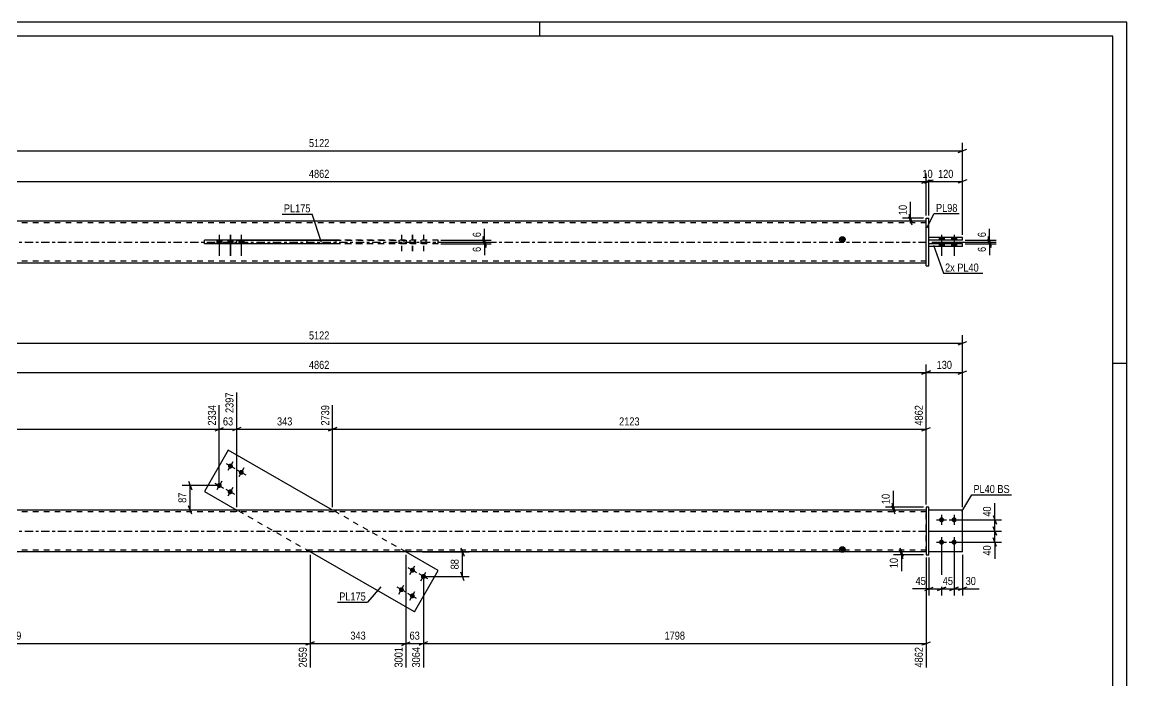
# Model space of a CAD drawing. Header units: millimetres. Extents: x 0 to 594, y 0 to 420.
# Drawn here: x 198.9 to 594, y 184.5 to 420 of the extents above; entities that cross this region are included whole.
import ezdxf

# ---------------------------------------------------------------- set-up
doc = ezdxf.new("R2010")
doc.units = ezdxf.units.MM
doc.linetypes.add('DXK_LINE_DOT2', pattern=[3.9198, 1.9599, -1.9599])
doc.linetypes.add('DXK_LINE_DOT3', pattern=[5.9187, 2.979, -0.9799, 0.9799, -0.9799])
doc.styles.add('Arial Narrow', font='ARIALN.TTF', dxfattribs={"height": 0.2})

# ---------------------------------------------------------------- blocks, each defined once
blk = doc.blocks.new('Unknown-580874212-1129')
at = {"color": 5, "linetype": 'Continuous'}
for p, q in [((594, 420), (0, 420)), ((384, 415), (384, 420)), ((594, 0), (594, 420)), ((589, 415), (5, 415)), ((589, 5), (589, 415)), ((594, 298), (589, 298))]:
    blk.add_line(p, q, dxfattribs=at)
blk = doc.blocks.new('Part-580874212-1922 - 1901')
at = {"color": 7, "linetype": 'DXK_LINE_DOT2'}
for p, q in [((535.2, 245.56), (523.2, 245.56)), ((523.2, 230.56), (523.2, 245.56)), ((535.2, 230.56), (535.2, 245.56)), ((535.2, 230.56), (523.2, 230.56))]:
    blk.add_line(p, q, dxfattribs=at)
blk = doc.blocks.new('Part-580874212-1923 - 1901')
at = {"color": 2, "linetype": 'Continuous'}
for p, q in [((523.2, 246.56), (522.2, 246.56)), ((522.2, 246.56), (522.2, 229.56)), ((523.2, 229.56), (523.2, 246.56)), ((522.2, 229.56), (523.2, 229.56))]:
    blk.add_line(p, q, dxfattribs=at)
blk = doc.blocks.new('Part-580874212-1912 - 1901')
at = {"linetype": 'Continuous'}
blk.add_hatch(color=2, dxfattribs=at).paths.add_polyline_path([(492.2, 230.56), (491.4, 231.96), (493, 231.96)])
at = {"color": 2, "linetype": 'Continuous'}
for p, q in [((522.2, 245.56), (176.12, 245.56)), ((522.2, 230.56), (176.12, 230.56)), ((492.2, 230.56), (491.4, 231.96)), ((491.4, 231.96), (493, 231.96)), ((493, 231.96), (492.2, 230.56))]:
    blk.add_line(p, q, dxfattribs=at)
at = {"color": 7, "linetype": 'DXK_LINE_DOT2'}
for p, q in [((275.55, 245.56), (275.55, 244.96)), ((311.05, 245.56), (311.05, 244.96)), ((522.2, 230.56), (522.2, 245.56)), ((522.2, 244.96), (176.12, 244.96)), ((522.2, 231.16), (176.12, 231.16)), ((300.73, 230.56), (300.73, 231.16)), ((336.23, 230.56), (336.23, 231.16))]:
    blk.add_line(p, q, dxfattribs=at)
at = {"color": 7, "linetype": 'DXK_LINE_DOT3'}
blk.add_line((176.12, 238.06), (522.2, 238.06), dxfattribs=at)
at = {"color": 2, "linetype": 'Continuous'}
blk.add_circle((492.2, 231.46), 1, dxfattribs=at)
blk = doc.blocks.new('Part-580874212-1917 - 1901')
at = {"color": 2, "linetype": 'Continuous'}
for p, q in [((535.2, 245.56), (523.2, 245.56)), ((535.2, 230.56), (535.2, 245.56)), ((535.2, 230.56), (523.2, 230.56))]:
    blk.add_line(p, q, dxfattribs=at)
at = {"color": 7, "linetype": 'DXK_LINE_DOT2'}
blk.add_line((523.2, 230.56), (523.2, 245.56), dxfattribs=at)
blk = doc.blocks.new('Part-580874212-1943 - 1901')
at = {"color": 2, "linetype": 'Continuous'}
for p, q in [((272.56, 266.91), (264.12, 252.15)), ((309.9, 245.56), (272.56, 266.91)), ((264.12, 252.15), (275.65, 245.56)), ((339.23, 209.21), (301.88, 230.56)), ((347.66, 223.97), (336.13, 230.56)), ((339.23, 209.21), (347.66, 223.97))]:
    blk.add_line(p, q, dxfattribs=at)
at = {"color": 7, "linetype": 'DXK_LINE_DOT2'}
for p, q in [((301.88, 230.56), (275.65, 245.56)), ((336.13, 230.56), (309.9, 245.56))]:
    blk.add_line(p, q, dxfattribs=at)
blk = doc.blocks.new('Bolt-580874212-1944 - 1901')
at = {"linetype": 'Continuous'}
for points in [[(527.7, 242.96, -1), (527.7, 241.16, -1)], [(532.2, 242.96, -1), (532.2, 241.16, -1)], [(527.7, 234.96, -1), (527.7, 233.16, -1)], [(532.2, 234.96, -1), (532.2, 233.16, -1)]]:
    blk.add_hatch(color=1, dxfattribs=at).paths.add_polyline_path(points)
at = {"color": 1, "linetype": 'Continuous'}
for p, q in [((525.9, 242.06), (529.5, 242.06)), ((527.7, 243.86), (527.7, 240.26)), ((530.4, 242.06), (534, 242.06)), ((532.2, 243.86), (532.2, 240.26)), ((525.9, 234.06), (529.5, 234.06)), ((527.7, 235.86), (527.7, 232.26)), ((530.4, 234.06), (534, 234.06)), ((532.2, 235.86), (532.2, 232.26))]:
    blk.add_line(p, q, dxfattribs=at)
blk = doc.blocks.new('Bolt-580874212-1946 - 1901')
at = {"linetype": 'Continuous'}
for points in [[(273.81, 262.05, -1), (272.91, 260.49, -1)], [(277.71, 259.82, -1), (276.82, 258.25, -1)], [(269.84, 255.11, -1), (268.94, 253.54, -1)], [(273.74, 252.87, -1), (272.85, 251.31, -1)]]:
    blk.add_hatch(color=1, dxfattribs=at).paths.add_polyline_path(points)
at = {"color": 1, "linetype": 'Continuous'}
for p, q in [((271.8, 262.16), (274.92, 260.38)), ((274.25, 262.83), (272.47, 259.71)), ((275.7, 259.93), (278.83, 258.14)), ((278.16, 260.6), (276.37, 257.47)), ((267.83, 255.22), (270.95, 253.43)), ((270.28, 255.89), (268.5, 252.76)), ((271.73, 252.98), (274.86, 251.2)), ((274.19, 253.65), (272.4, 250.53))]:
    blk.add_line(p, q, dxfattribs=at)
blk = doc.blocks.new('Bolt-580874212-1947 - 1901')
at = {"linetype": 'Continuous'}
for points in [[(338.04, 223.25, -1), (338.93, 224.82, -1)], [(341.95, 221.02, -1), (342.84, 222.58, -1)], [(334.07, 216.31, -1), (334.96, 217.87, -1)], [(337.97, 214.08, -1), (338.87, 215.64, -1)]]:
    blk.add_hatch(color=1, dxfattribs=at).paths.add_polyline_path(points)
at = {"color": 1, "linetype": 'Continuous'}
for p, q in [((337.59, 222.47), (339.38, 225.6)), ((340.05, 223.14), (336.92, 224.93)), ((343.95, 220.91), (340.83, 222.7)), ((341.5, 220.24), (343.29, 223.36)), ((336.08, 216.2), (332.95, 217.98)), ((333.62, 215.53), (335.41, 218.65)), ((339.98, 213.96), (336.86, 215.75)), ((337.53, 213.29), (339.31, 216.42))]:
    blk.add_line(p, q, dxfattribs=at)
blk = doc.blocks.new('Bolt-580874212-2330 - 2328')
at = {"linetype": 'Continuous'}
for points in [[(528.6, 342.98), (526.8, 342.98), (526.8, 341.98), (528.6, 341.98)], [(528.6, 342.98), (526.8, 342.98), (526.8, 341.98), (528.6, 341.98)], [(528.6, 340.78), (526.8, 340.78), (526.8, 339.78), (528.6, 339.78)], [(528.6, 340.78), (526.8, 340.78), (526.8, 339.78), (528.6, 339.78)], [(533.1, 342.98), (531.3, 342.98), (531.3, 341.98), (533.1, 341.98)], [(533.1, 342.98), (531.3, 342.98), (531.3, 341.98), (533.1, 341.98)], [(533.1, 340.78), (531.3, 340.78), (531.3, 339.78), (533.1, 339.78)], [(533.1, 340.78), (531.3, 340.78), (531.3, 339.78), (533.1, 339.78)]]:
    blk.add_hatch(color=1, dxfattribs=at).paths.add_polyline_path(points)
at = {"color": 1, "linetype": 'Continuous'}
for p, q in [((527.7, 343.98), (527.7, 336.48)), ((527.7, 343.98), (527.7, 336.48)), ((532.2, 343.98), (532.2, 336.48)), ((532.2, 343.98), (532.2, 336.48)), ((526.8, 342.98), (526.8, 341.98)), ((526.8, 342.98), (526.8, 341.98)), ((526.8, 340.78), (526.8, 339.78)), ((526.8, 340.78), (526.8, 339.78)), ((528.6, 342.98), (528.6, 341.98)), ((528.6, 342.98), (528.6, 341.98)), ((528.6, 340.78), (528.6, 339.78)), ((528.6, 340.78), (528.6, 339.78)), ((531.3, 342.98), (531.3, 341.98)), ((531.3, 342.98), (531.3, 341.98)), ((531.3, 340.78), (531.3, 339.78)), ((531.3, 340.78), (531.3, 339.78)), ((533.1, 342.98), (533.1, 341.98)), ((533.1, 342.98), (533.1, 341.98)), ((533.1, 340.78), (533.1, 339.78)), ((533.1, 340.78), (533.1, 339.78))]:
    blk.add_line(p, q, dxfattribs=at)
blk = doc.blocks.new('Part-580874212-2336 - 2328')
at = {"color": 2, "linetype": 'Continuous'}
for p, q in [((264.12, 340.78), (264.12, 341.98)), ((311.05, 341.98), (264.12, 341.98)), ((311.05, 340.78), (264.12, 340.78)), ((272.56, 340.78), (272.56, 341.98))]:
    blk.add_line(p, q, dxfattribs=at)
at = {"color": 7, "linetype": 'DXK_LINE_DOT2'}
for p, q in [((347.66, 341.98), (311.05, 341.98)), ((347.66, 340.78), (311.05, 340.78)), ((339.23, 340.78), (339.23, 341.98)), ((347.66, 340.78), (347.66, 341.98))]:
    blk.add_line(p, q, dxfattribs=at)
blk = doc.blocks.new('Part-580874212-2352 - 2328')
at = {"color": 2, "linetype": 'Continuous'}
for p, q in [((522.2, 332.88), (522.2, 349.88)), ((522.2, 349.88), (523.2, 349.88)), ((523.2, 332.88), (523.2, 349.88)), ((522.2, 332.88), (523.2, 332.88))]:
    blk.add_line(p, q, dxfattribs=at)
blk = doc.blocks.new('Part-580874212-2357 - 2328')
at = {"color": 2, "linetype": 'Continuous'}
for p, q in [((535.2, 342.98), (523.2, 342.98)), ((535.2, 341.98), (523.2, 341.98)), ((535.2, 341.98), (535.2, 342.98))]:
    blk.add_line(p, q, dxfattribs=at)
at = {"color": 7, "linetype": 'DXK_LINE_DOT2'}
blk.add_line((523.2, 341.98), (523.2, 342.98), dxfattribs=at)
blk = doc.blocks.new('Part-580874212-2362 - 2328')
at = {"color": 2, "linetype": 'Continuous'}
for p, q in [((535.2, 340.78), (523.2, 340.78)), ((535.2, 339.78), (535.2, 340.78)), ((535.2, 339.78), (523.2, 339.78))]:
    blk.add_line(p, q, dxfattribs=at)
at = {"color": 7, "linetype": 'DXK_LINE_DOT2'}
blk.add_line((523.2, 339.78), (523.2, 340.78), dxfattribs=at)
blk = doc.blocks.new('Part-580874212-2367 - 2328')
at = {"linetype": 'Continuous'}
blk.add_hatch(color=2, dxfattribs=at).paths.add_polyline_path([(492.2, 341.38), (491.4, 342.78), (493, 342.78)])
at = {"color": 2, "linetype": 'Continuous'}
for p, q in [((522.2, 348.88), (176.12, 348.88)), ((275.55, 342.08), (275.55, 341.98)), ((275.55, 342.08), (311.05, 342.08)), ((275.55, 340.68), (275.55, 340.78)), ((311.05, 340.68), (275.55, 340.68)), ((300.73, 342.08), (300.73, 341.98)), ((300.73, 340.68), (300.73, 340.78)), ((311.05, 342.08), (311.05, 340.68)), ((492.2, 341.38), (491.4, 342.78)), ((491.4, 342.78), (493, 342.78)), ((493, 342.78), (492.2, 341.38)), ((176.12, 333.88), (522.2, 333.88))]:
    blk.add_line(p, q, dxfattribs=at)
at = {"color": 7, "linetype": 'DXK_LINE_DOT2'}
for p, q in [((522.2, 348.28), (176.12, 348.28)), ((522.2, 333.88), (522.2, 348.88)), ((275.55, 341.98), (275.55, 340.68)), ((300.73, 341.98), (300.73, 340.68)), ((311.05, 342.08), (336.23, 342.08)), ((336.23, 340.68), (311.05, 340.68)), ((336.23, 342.08), (336.23, 340.68)), ((522.2, 334.48), (176.12, 334.48))]:
    blk.add_line(p, q, dxfattribs=at)
at = {"color": 7, "linetype": 'DXK_LINE_DOT3'}
blk.add_line((176.12, 341.38), (522.2, 341.38), dxfattribs=at)
at = {"color": 2, "linetype": 'Continuous'}
blk.add_circle((492.2, 342.28), 1, dxfattribs=at)
blk = doc.blocks.new('Bolt-580874212-2373 - 2328')
at = {"linetype": 'Continuous'}
for points in [[(270.29, 341.98), (268.49, 341.98), (268.49, 340.78), (270.29, 340.78)], [(274.2, 341.98), (272.4, 341.98), (272.4, 340.78), (274.2, 340.78)], [(274.26, 341.98), (272.46, 341.98), (272.46, 340.78), (274.26, 340.78)], [(278.17, 341.98), (276.37, 341.98), (276.37, 340.78), (278.17, 340.78)]]:
    blk.add_hatch(color=1, dxfattribs=at).paths.add_polyline_path(points)
at = {"color": 1, "linetype": 'Continuous'}
for p, q in [((269.39, 343.98), (269.39, 336.48)), ((273.3, 343.98), (273.3, 336.48)), ((273.36, 343.98), (273.36, 336.48)), ((277.27, 343.98), (277.27, 336.48)), ((268.49, 341.98), (268.49, 340.78)), ((270.29, 341.98), (270.29, 340.78)), ((272.4, 341.98), (272.4, 340.78)), ((272.46, 341.98), (272.46, 340.78)), ((274.2, 341.98), (274.2, 340.78)), ((274.26, 341.98), (274.26, 340.78)), ((276.37, 341.98), (276.37, 340.78)), ((278.17, 341.98), (278.17, 340.78))]:
    blk.add_line(p, q, dxfattribs=at)
blk = doc.blocks.new('Bolt-580874212-2374 - 2328')
at = {"color": 1, "linetype": 'DXK_LINE_DOT2'}
for p, q in [((334.51, 343.98), (334.51, 336.48)), ((338.42, 343.98), (338.42, 336.48)), ((338.49, 343.98), (338.49, 336.48)), ((342.39, 343.98), (342.39, 336.48)), ((333.61, 341.98), (333.61, 340.78)), ((335.41, 341.98), (335.41, 340.78)), ((337.52, 341.98), (337.52, 340.78)), ((337.59, 341.98), (337.59, 340.78)), ((339.32, 341.98), (339.32, 340.78)), ((339.39, 341.98), (339.39, 340.78)), ((341.49, 341.98), (341.49, 340.78)), ((343.29, 341.98), (343.29, 340.78))]:
    blk.add_line(p, q, dxfattribs=at)
blk = doc.blocks.new('StraightDimension-580874212-2155 - 1901')
at = {"color": 7, "linetype": 'Continuous'}
for p, q in [((301.88, 229.56), (301.88, 189.27)), ((336.13, 229.56), (336.13, 189.27)), ((303.38, 198.48), (300.38, 197.28)), ((301.88, 197.88), (336.13, 197.88)), ((334.63, 197.28), (337.63, 198.48))]:
    blk.add_line(p, q, dxfattribs=at)
at = {"color": 0}
blk.add_wipeout([(322.35, 198.63), (322.35, 202.83), (315.67, 202.83), (315.67, 198.63)], dxfattribs=at)
at = {"color": 0, "linetype": 'Continuous'}
blk.add_wipeout([(335.53, 197.18), (331.33, 197.18), (331.33, 188.67), (335.53, 188.67)], dxfattribs=at)
at = {"color": 3, "style": 'Arial Narrow'}
blk.add_text('343', height=2.863, dxfattribs=at).set_placement((316.27, 199.23))
at = {"color": 3, "linetype": 'Continuous', "style": 'Arial Narrow'}
blk.add_text('3001', height=2.863, rotation=90.0002, dxfattribs=at).set_placement((334.93, 189.27))
blk = doc.blocks.new('StraightDimension-580874212-4478 - 1901')
at = {"color": 7, "linetype": 'Continuous'}
for p, q in [((522.2, 247.56), (522.2, 297.53)), ((535.2, 246.56), (535.2, 297.53)), ((523.7, 295.28), (520.7, 294.08)), ((522.2, 294.68), (535.2, 294.68)), ((533.7, 294.08), (536.7, 295.28))]:
    blk.add_line(p, q, dxfattribs=at)
at = {"color": 0}
blk.add_wipeout([(532.05, 295.43), (532.05, 299.63), (525.36, 299.63), (525.36, 295.43)], dxfattribs=at)
at = {"color": 3, "style": 'Arial Narrow'}
blk.add_text('130', height=2.863, dxfattribs=at).set_placement((525.96, 296.03))
blk = doc.blocks.new('StraightDimension-580874212-4479 - 1901')
at = {"color": 7, "linetype": 'Continuous'}
for p, q in [((522.2, 247.56), (522.2, 297.53)), ((88.02, 294.68), (522.2, 294.68)), ((520.7, 294.08), (523.7, 295.28))]:
    blk.add_line(p, q, dxfattribs=at)
at = {"color": 0}
blk.add_wipeout([(309.37, 295.43), (309.37, 299.63), (300.85, 299.63), (300.85, 295.43)], dxfattribs=at)
at = {"color": 3, "style": 'Arial Narrow'}
blk.add_text('4862', height=2.863, dxfattribs=at).set_placement((301.45, 296.03))
blk = doc.blocks.new('StraightDimension-580874212-2235 - 1901')
at = {"color": 7, "linetype": 'Continuous'}
for p, q in [((275.65, 246.56), (275.65, 287.57)), ((309.9, 246.56), (309.9, 283.07)), ((277.15, 275.06), (274.15, 273.86)), ((275.65, 274.46), (309.9, 274.46)), ((308.4, 273.86), (311.4, 275.06))]:
    blk.add_line(p, q, dxfattribs=at)
at = {"color": 0, "linetype": 'Continuous'}
blk.add_wipeout([(309.3, 283.67), (305.1, 283.67), (305.1, 275.16), (309.3, 275.16)], dxfattribs=at)
at = {"color": 0}
blk.add_wipeout([(296.12, 275.21), (296.12, 279.41), (289.43, 279.41), (289.43, 275.21)], dxfattribs=at)
at = {"color": 3, "linetype": 'Continuous', "style": 'Arial Narrow'}
blk.add_text('2739', height=2.863, rotation=90.0002, dxfattribs=at).set_placement((308.7, 275.76))
at = {"color": 3, "style": 'Arial Narrow'}
blk.add_text('343', height=2.863, dxfattribs=at).set_placement((290.03, 275.81))
blk = doc.blocks.new('StraightDimension-580874212-2169 - 1901')
at = {"color": 7, "linetype": 'Continuous'}
for p, q in [((336.13, 229.56), (336.13, 189.27)), ((342.39, 220.8), (342.39, 189.27)), ((334.63, 197.28), (337.63, 198.48)), ((336.13, 197.88), (342.39, 197.88)), ((343.89, 198.48), (340.89, 197.28))]:
    blk.add_line(p, q, dxfattribs=at)
at = {"color": 0}
blk.add_wipeout([(341.69, 198.63), (341.69, 202.83), (336.84, 202.83), (336.84, 198.63)], dxfattribs=at)
at = {"color": 3, "style": 'Arial Narrow'}
blk.add_text('63', height=2.863, dxfattribs=at).set_placement((337.44, 199.23))
at = {"color": 0, "linetype": 'Continuous'}
blk.add_wipeout([(341.79, 197.18), (337.59, 197.18), (337.59, 188.67), (341.79, 188.67)], dxfattribs=at)
at = {"color": 3, "linetype": 'Continuous', "style": 'Arial Narrow'}
blk.add_text('3064', height=2.863, rotation=90.0002, dxfattribs=at).set_placement((341.19, 189.27))
blk = doc.blocks.new('StraightDimension-580874212-1989 - 1901')
at = {"color": 7, "linetype": 'Continuous'}
for p, q in [((521.2, 246.56), (507.67, 246.56)), ((521.2, 245.56), (507.67, 245.56)), ((509.92, 248.06), (511.12, 245.06)), ((511.12, 244.06), (509.92, 247.06)), ((510.52, 245.56), (510.52, 246.56))]:
    blk.add_line(p, q, dxfattribs=at)
at = {"color": 0}
blk.add_wipeout([(509.77, 251.94), (505.57, 251.94), (505.57, 247.09), (509.77, 247.09)], dxfattribs=at)
at = {"color": 7, "linetype": 'Continuous'}
blk.add_line((510.52, 246.56), (510.52, 252.47), dxfattribs=at)
blk.add_line((510.52, 246.56), (510.52, 252.47), dxfattribs=at)
at = {"color": 3, "style": 'Arial Narrow'}
blk.add_text('10', height=2.863, rotation=90.0002, dxfattribs=at).set_placement((509.17, 247.69))
blk = doc.blocks.new('StraightDimension-580874212-2089 - 1901')
at = {"color": 7, "linetype": 'Continuous'}
for p, q in [((521.2, 230.56), (510.55, 230.56)), ((521.2, 229.56), (510.55, 229.56)), ((512.8, 232.06), (514, 229.06)), ((514, 228.06), (512.8, 231.06)), ((513.4, 229.56), (513.4, 230.56))]:
    blk.add_line(p, q, dxfattribs=at)
at = {"color": 0}
blk.add_wipeout([(512.65, 229.04), (508.45, 229.04), (508.45, 224.18), (512.65, 224.18)], dxfattribs=at)
at = {"color": 7, "linetype": 'Continuous'}
blk.add_line((513.4, 229.56), (513.4, 223.66), dxfattribs=at)
blk.add_line((513.4, 229.56), (513.4, 223.66), dxfattribs=at)
at = {"color": 3, "style": 'Arial Narrow'}
blk.add_text('10', height=2.863, rotation=90.0002, dxfattribs=at).set_placement((512.05, 224.78))
blk = doc.blocks.new('StraightDimension-580874212-1996 - 1901')
at = {"color": 7, "linetype": 'Continuous'}
for p, q in [((268.39, 254.32), (256.1, 254.32)), ((258.35, 255.82), (259.55, 252.82)), ((258.95, 245.58), (258.95, 254.32)), ((209.66, 245.58), (261.35, 245.58)), ((259.55, 244.08), (258.35, 247.08))]:
    blk.add_line(p, q, dxfattribs=at)
at = {"color": 0}
blk.add_wipeout([(258.2, 252.38), (254, 252.38), (254, 247.52), (258.2, 247.52)], dxfattribs=at)
at = {"color": 3, "style": 'Arial Narrow'}
blk.add_text('87', height=2.863, rotation=90.0002, dxfattribs=at).set_placement((257.6, 248.12))
blk = doc.blocks.new('StraightDimension-580874212-2001 - 1901')
at = {"color": 7, "linetype": 'Continuous'}
for p, q in [((523.2, 238.06), (549.16, 238.06)), ((546.16, 239.56), (547.36, 236.56)), ((546.76, 234.06), (546.76, 238.06)), ((533.2, 234.06), (549.16, 234.06)), ((547.36, 232.56), (546.16, 235.56))]:
    blk.add_line(p, q, dxfattribs=at)
at = {"color": 0}
blk.add_wipeout([(546.01, 233.54), (541.81, 233.54), (541.81, 228.68), (546.01, 228.68)], dxfattribs=at)
at = {"color": 7, "linetype": 'Continuous'}
blk.add_line((546.76, 234.06), (546.76, 228.16), dxfattribs=at)
blk.add_line((546.76, 234.06), (546.76, 228.16), dxfattribs=at)
at = {"color": 3, "style": 'Arial Narrow'}
blk.add_text('40', height=2.863, rotation=90.0002, dxfattribs=at).set_placement((545.41, 229.28))
blk = doc.blocks.new('StraightDimension-580874212-2016 - 1901')
at = {"color": 7, "linetype": 'Continuous'}
for p, q in [((533.2, 242.06), (549.16, 242.06)), ((546.16, 243.56), (547.36, 240.56)), ((546.76, 238.06), (546.76, 242.06)), ((523.2, 238.06), (549.16, 238.06)), ((547.36, 236.56), (546.16, 239.56))]:
    blk.add_line(p, q, dxfattribs=at)
at = {"color": 0}
blk.add_wipeout([(546.01, 247.44), (541.81, 247.44), (541.81, 242.59), (546.01, 242.59)], dxfattribs=at)
at = {"color": 7, "linetype": 'Continuous'}
blk.add_line((546.76, 242.06), (546.76, 247.97), dxfattribs=at)
blk.add_line((546.76, 242.06), (546.76, 247.97), dxfattribs=at)
at = {"color": 3, "style": 'Arial Narrow'}
blk.add_text('40', height=2.863, rotation=90.0002, dxfattribs=at).set_placement((545.41, 243.19))
blk = doc.blocks.new('StraightDimension-580874212-2030 - 1901')
at = {"color": 7, "linetype": 'Continuous'}
for p, q in [((342.03, 230.56), (358.76, 230.56)), ((355.76, 232.06), (356.96, 229.06)), ((356.36, 221.8), (356.36, 230.56)), ((343.39, 221.8), (358.76, 221.8)), ((356.96, 220.3), (355.76, 223.3))]:
    blk.add_line(p, q, dxfattribs=at)
at = {"color": 0}
blk.add_wipeout([(355.61, 228.61), (351.41, 228.61), (351.41, 223.75), (355.61, 223.75)], dxfattribs=at)
at = {"color": 3, "style": 'Arial Narrow'}
blk.add_text('88', height=2.863, rotation=90.0002, dxfattribs=at).set_placement((355.01, 224.35))
blk = doc.blocks.new('StraightDimension-580874212-2055 - 1901')
at = {"color": 7, "linetype": 'Continuous'}
for p, q in [((527.7, 233.06), (527.7, 215.02)), ((523.2, 228.56), (523.2, 215.02)), ((521.7, 216.82), (524.7, 218.02)), ((523.2, 217.42), (527.7, 217.42)), ((529.2, 218.02), (526.2, 216.82))]:
    blk.add_line(p, q, dxfattribs=at)
at = {"color": 0}
blk.add_wipeout([(522.68, 218.17), (522.68, 222.37), (517.82, 222.37), (517.82, 218.17)], dxfattribs=at)
at = {"color": 7, "linetype": 'Continuous'}
blk.add_line((523.2, 217.42), (517.3, 217.42), dxfattribs=at)
blk.add_line((523.2, 217.42), (517.3, 217.42), dxfattribs=at)
at = {"color": 3, "style": 'Arial Narrow'}
blk.add_text('45', height=2.863, dxfattribs=at).set_placement((518.42, 218.77))
blk = doc.blocks.new('StraightDimension-580874212-2257 - 1901')
at = {"color": 7, "linetype": 'Continuous'}
for p, q in [((275.65, 246.56), (275.65, 287.57)), ((269.39, 255.32), (269.39, 283.07)), ((267.89, 273.86), (270.89, 275.06)), ((269.39, 274.46), (275.65, 274.46)), ((277.15, 275.06), (274.15, 273.86))]:
    blk.add_line(p, q, dxfattribs=at)
at = {"color": 0}
blk.add_wipeout([(274.95, 275.21), (274.95, 279.41), (270.09, 279.41), (270.09, 275.21)], dxfattribs=at)
at = {"color": 0, "linetype": 'Continuous'}
blk.add_wipeout([(275.05, 288.17), (270.85, 288.17), (270.85, 279.66), (275.05, 279.66)], dxfattribs=at)
at = {"color": 3, "linetype": 'Continuous', "style": 'Arial Narrow'}
blk.add_text('2397', height=2.863, rotation=90.0002, dxfattribs=at).set_placement((274.45, 280.26))
at = {"color": 3, "style": 'Arial Narrow'}
blk.add_text('63', height=2.863, dxfattribs=at).set_placement((270.69, 275.81))
blk = doc.blocks.new('StraightDimension-580874212-2065 - 1901')
at = {"color": 7, "linetype": 'Continuous'}
for p, q in [((527.7, 233.06), (527.7, 215.02)), ((532.2, 233.06), (532.2, 215.02)), ((526.2, 216.82), (529.2, 218.02)), ((527.7, 217.42), (532.2, 217.42)), ((533.7, 218.02), (530.7, 216.82))]:
    blk.add_line(p, q, dxfattribs=at)
at = {"color": 0}
blk.add_wipeout([(532.38, 218.17), (532.38, 222.37), (527.53, 222.37), (527.53, 218.17)], dxfattribs=at)
at = {"color": 3, "style": 'Arial Narrow'}
blk.add_text('45', height=2.863, dxfattribs=at).set_placement((528.13, 218.77))
blk = doc.blocks.new('StraightDimension-580874212-2075 - 1901')
at = {"color": 7, "linetype": 'Continuous'}
for p, q in [((532.2, 233.06), (532.2, 215.02)), ((535.2, 229.56), (535.2, 215.02)), ((530.7, 216.82), (533.7, 218.02)), ((532.2, 217.42), (535.2, 217.42)), ((536.7, 218.02), (533.7, 216.82))]:
    blk.add_line(p, q, dxfattribs=at)
at = {"color": 0}
blk.add_wipeout([(540.58, 218.17), (540.58, 222.37), (535.73, 222.37), (535.73, 218.17)], dxfattribs=at)
at = {"color": 7, "linetype": 'Continuous'}
blk.add_line((535.2, 217.42), (541.11, 217.42), dxfattribs=at)
blk.add_line((535.2, 217.42), (541.11, 217.42), dxfattribs=at)
at = {"color": 3, "style": 'Arial Narrow'}
blk.add_text('30', height=2.863, dxfattribs=at).set_placement((536.33, 218.77))
blk = doc.blocks.new('StraightDimension-580874212-2143 - 1901')
at = {"color": 7, "linetype": 'Continuous'}
for p, q in [((301.88, 229.56), (301.88, 189.27)), ((88.02, 228.56), (88.02, 194.76)), ((89.52, 198.48), (86.52, 197.28)), ((88.02, 197.88), (301.88, 197.88)), ((300.38, 197.28), (303.38, 198.48))]:
    blk.add_line(p, q, dxfattribs=at)
at = {"color": 0}
blk.add_wipeout([(199.21, 198.63), (199.21, 202.83), (190.69, 202.83), (190.69, 198.63)], dxfattribs=at)
at = {"color": 0, "linetype": 'Continuous'}
for points in [[(87.42, 197.18), (83.22, 197.18), (83.22, 194.16), (87.42, 194.16)], [(301.28, 197.18), (297.08, 197.18), (297.08, 188.67), (301.28, 188.67)]]:
    blk.add_wipeout(points, dxfattribs=at)
at = {"color": 3, "style": 'Arial Narrow'}
blk.add_text('2659', height=2.863, dxfattribs=at).set_placement((191.29, 199.23))
at = {"color": 3, "linetype": 'Continuous', "style": 'Arial Narrow'}
for s, height, p in [('0', 2.86, (86.82, 194.76)), ('2659', 2.863, (300.68, 189.27))]:
    blk.add_text(s, height=height, rotation=90.0002, dxfattribs=at).set_placement(p)
blk = doc.blocks.new('StraightDimension-580874212-4379 - 1901')
at = {"color": 7, "linetype": 'Continuous'}
for p, q in [((522.2, 228.56), (522.2, 189.27)), ((342.39, 220.8), (342.39, 189.27)), ((343.89, 198.48), (340.89, 197.28)), ((342.39, 197.88), (522.2, 197.88)), ((520.7, 197.28), (523.7, 198.48))]:
    blk.add_line(p, q, dxfattribs=at)
at = {"color": 0}
blk.add_wipeout([(436.55, 198.63), (436.55, 202.83), (428.04, 202.83), (428.04, 198.63)], dxfattribs=at)
at = {"color": 0, "linetype": 'Continuous'}
blk.add_wipeout([(521.6, 197.18), (517.4, 197.18), (517.4, 188.67), (521.6, 188.67)], dxfattribs=at)
at = {"color": 3, "style": 'Arial Narrow'}
blk.add_text('1798', height=2.863, dxfattribs=at).set_placement((428.64, 199.23))
at = {"color": 3, "linetype": 'Continuous', "style": 'Arial Narrow'}
blk.add_text('4862', height=2.863, rotation=90.0002, dxfattribs=at).set_placement((521, 189.27))
blk = doc.blocks.new('StraightDimension-580874212-2221 - 1901')
at = {"color": 7, "linetype": 'Continuous'}
for p, q in [((309.9, 246.56), (309.9, 283.07)), ((522.2, 247.56), (522.2, 283.07)), ((311.4, 275.06), (308.4, 273.86)), ((309.9, 274.46), (522.2, 274.46)), ((520.7, 273.86), (523.7, 275.06))]:
    blk.add_line(p, q, dxfattribs=at)
at = {"color": 0, "linetype": 'Continuous'}
blk.add_wipeout([(521.6, 283.67), (517.4, 283.67), (517.4, 275.16), (521.6, 275.16)], dxfattribs=at)
at = {"color": 0}
blk.add_wipeout([(420.31, 275.21), (420.31, 279.41), (411.79, 279.41), (411.79, 275.21)], dxfattribs=at)
at = {"color": 3, "linetype": 'Continuous', "style": 'Arial Narrow'}
blk.add_text('4862', height=2.863, rotation=90.0002, dxfattribs=at).set_placement((521, 275.76))
at = {"color": 3, "style": 'Arial Narrow'}
blk.add_text('2123', height=2.863, dxfattribs=at).set_placement((412.39, 275.81))
blk = doc.blocks.new('StraightDimension-580874212-2273 - 1901')
at = {"color": 7, "linetype": 'Continuous'}
for p, q in [((269.39, 255.32), (269.39, 283.07)), ((88.02, 246.56), (88.02, 277.58)), ((89.52, 275.06), (86.52, 273.86)), ((88.02, 274.46), (269.39, 274.46)), ((267.89, 273.86), (270.89, 275.06))]:
    blk.add_line(p, q, dxfattribs=at)
at = {"color": 0, "linetype": 'Continuous'}
for points in [[(268.79, 283.67), (264.59, 283.67), (264.59, 275.16), (268.79, 275.16)], [(87.42, 278.18), (83.22, 278.18), (83.22, 275.16), (87.42, 275.16)]]:
    blk.add_wipeout(points, dxfattribs=at)
at = {"color": 0}
blk.add_wipeout([(182.96, 275.21), (182.96, 279.41), (174.45, 279.41), (174.45, 275.21)], dxfattribs=at)
at = {"color": 3, "linetype": 'Continuous', "style": 'Arial Narrow'}
for s, height, p in [('2334', 2.863, (268.19, 275.76)), ('0', 2.86, (86.82, 275.76))]:
    blk.add_text(s, height=height, rotation=90.0002, dxfattribs=at).set_placement(p)
at = {"color": 3, "style": 'Arial Narrow'}
blk.add_text('2334', height=2.863, dxfattribs=at).set_placement((175.05, 275.81))
blk = doc.blocks.new('StraightDimension-580874212-2284 - 1901')
at = {"color": 7, "linetype": 'Continuous'}
for p, q in [((75.02, 305.2), (535.2, 305.2)), ((533.7, 304.6), (536.7, 305.8)), ((535.2, 246.56), (535.2, 308.05))]:
    blk.add_line(p, q, dxfattribs=at)
at = {"color": 0}
blk.add_wipeout([(309.37, 305.95), (309.37, 310.15), (300.85, 310.15), (300.85, 305.95)], dxfattribs=at)
at = {"color": 3, "style": 'Arial Narrow'}
blk.add_text('5122', height=2.863, dxfattribs=at).set_placement((301.45, 306.55))
blk = doc.blocks.new('StraightDimension-580874212-2423 - 2328')
at = {"color": 7, "linetype": 'Continuous'}
for p, q in [((524.2, 341.38), (547.3, 341.38)), ((536.2, 340.78), (547.3, 340.78)), ((544.3, 342.88), (545.5, 339.88)), ((545.5, 339.28), (544.3, 342.28)), ((544.9, 340.78), (544.9, 341.38))]:
    blk.add_line(p, q, dxfattribs=at)
at = {"color": 0}
blk.add_wipeout([(544.15, 340.25), (539.95, 340.25), (539.95, 337.22), (544.15, 337.22)], dxfattribs=at)
at = {"color": 7, "linetype": 'Continuous'}
blk.add_line((544.9, 340.78), (544.9, 336.7), dxfattribs=at)
blk.add_line((544.9, 340.78), (544.9, 336.7), dxfattribs=at)
at = {"color": 3, "style": 'Arial Narrow'}
blk.add_text('6', height=2.86, rotation=90.0002, dxfattribs=at).set_placement((543.55, 337.82))
blk = doc.blocks.new('StraightDimension-580874212-2432 - 2328')
at = {"color": 7, "linetype": 'Continuous'}
for p, q in [((524.2, 341.38), (547.3, 341.38)), ((536.2, 341.98), (547.3, 341.98)), ((544.3, 343.48), (545.5, 340.48)), ((545.5, 339.88), (544.3, 342.88)), ((544.9, 341.38), (544.9, 341.98))]:
    blk.add_line(p, q, dxfattribs=at)
at = {"color": 0}
blk.add_wipeout([(544.15, 345.53), (539.95, 345.53), (539.95, 342.5), (544.15, 342.5)], dxfattribs=at)
at = {"color": 7, "linetype": 'Continuous'}
blk.add_line((544.9, 341.98), (544.9, 346.05), dxfattribs=at)
blk.add_line((544.9, 341.98), (544.9, 346.05), dxfattribs=at)
at = {"color": 3, "style": 'Arial Narrow'}
blk.add_text('6', height=2.86, rotation=90.0002, dxfattribs=at).set_placement((543.55, 343.1))
blk = doc.blocks.new('StraightDimension-580874212-2442 - 2328')
at = {"color": 7, "linetype": 'Continuous'}
for p, q in [((521.2, 349.88), (513.77, 349.88)), ((521.2, 348.88), (513.77, 348.88)), ((516.02, 351.38), (517.22, 348.38)), ((517.22, 347.38), (516.02, 350.38)), ((516.62, 348.88), (516.62, 349.88))]:
    blk.add_line(p, q, dxfattribs=at)
at = {"color": 0}
blk.add_wipeout([(515.87, 355.26), (511.67, 355.26), (511.67, 350.4), (515.87, 350.4)], dxfattribs=at)
at = {"color": 7, "linetype": 'Continuous'}
blk.add_line((516.62, 349.88), (516.62, 355.78), dxfattribs=at)
blk.add_line((516.62, 349.88), (516.62, 355.78), dxfattribs=at)
at = {"color": 3, "style": 'Arial Narrow'}
blk.add_text('10', height=2.863, rotation=90.0002, dxfattribs=at).set_placement((515.27, 351))
blk = doc.blocks.new('StraightDimension-580874212-2453 - 2328')
at = {"color": 7, "linetype": 'Continuous'}
for p, q in [((521.7, 362.37), (524.7, 363.57)), ((523.2, 350.88), (523.2, 365.82)), ((536.7, 363.57), (533.7, 362.37)), ((535.2, 343.98), (535.2, 365.82)), ((523.2, 362.97), (535.2, 362.97))]:
    blk.add_line(p, q, dxfattribs=at)
at = {"color": 0}
blk.add_wipeout([(532.55, 363.72), (532.55, 367.92), (525.86, 367.92), (525.86, 363.72)], dxfattribs=at)
at = {"color": 3, "style": 'Arial Narrow'}
blk.add_text('120', height=2.863, dxfattribs=at).set_placement((526.46, 364.32))
blk = doc.blocks.new('StraightDimension-580874212-2463 - 2328')
at = {"color": 7, "linetype": 'Continuous'}
for p, q in [((520.7, 362.37), (523.7, 363.57)), ((524.7, 363.57), (521.7, 362.37)), ((522.2, 350.88), (522.2, 365.82)), ((523.2, 350.88), (523.2, 365.82)), ((522.2, 362.97), (523.2, 362.97))]:
    blk.add_line(p, q, dxfattribs=at)
at = {"color": 0}
blk.add_wipeout([(525.13, 363.72), (525.13, 367.92), (520.28, 367.92), (520.28, 363.72)], dxfattribs=at)
at = {"color": 3, "style": 'Arial Narrow'}
blk.add_text('10', height=2.863, dxfattribs=at).set_placement((520.88, 364.32))
blk = doc.blocks.new('StraightDimension-580874212-2473 - 2328')
at = {"color": 7, "linetype": 'Continuous'}
for p, q in [((520.7, 362.37), (523.7, 363.57)), ((522.2, 350.88), (522.2, 365.82)), ((88.02, 362.97), (522.2, 362.97))]:
    blk.add_line(p, q, dxfattribs=at)
at = {"color": 0}
blk.add_wipeout([(309.37, 363.72), (309.37, 367.92), (300.85, 367.92), (300.85, 363.72)], dxfattribs=at)
at = {"color": 3, "style": 'Arial Narrow'}
blk.add_text('4862', height=2.863, dxfattribs=at).set_placement((301.45, 364.32))
blk = doc.blocks.new('StraightDimension-580874212-2504 - 2328')
at = {"color": 7, "linetype": 'Continuous'}
for p, q in [((535.2, 343.98), (535.2, 376.83)), ((75.02, 373.98), (535.2, 373.98)), ((533.7, 373.38), (536.7, 374.58))]:
    blk.add_line(p, q, dxfattribs=at)
at = {"color": 0}
blk.add_wipeout([(309.37, 374.73), (309.37, 378.93), (300.85, 378.93), (300.85, 374.73)], dxfattribs=at)
at = {"color": 3, "style": 'Arial Narrow'}
blk.add_text('5122', height=2.863, dxfattribs=at).set_placement((301.45, 375.33))
blk = doc.blocks.new('StraightDimension-580874212-2515 - 2328')
at = {"color": 7, "linetype": 'Continuous'}
for p, q in [((348.66, 341.38), (366.67, 341.38)), ((348.66, 340.78), (366.67, 340.78)), ((363.67, 342.88), (364.87, 339.88)), ((364.87, 339.28), (363.67, 342.28)), ((364.27, 340.78), (364.27, 341.38))]:
    blk.add_line(p, q, dxfattribs=at)
at = {"color": 0}
blk.add_wipeout([(363.52, 340.25), (359.32, 340.25), (359.32, 337.22), (363.52, 337.22)], dxfattribs=at)
at = {"color": 7, "linetype": 'Continuous'}
blk.add_line((364.27, 340.78), (364.27, 336.7), dxfattribs=at)
blk.add_line((364.27, 340.78), (364.27, 336.7), dxfattribs=at)
at = {"color": 3, "style": 'Arial Narrow'}
blk.add_text('6', height=2.86, rotation=90.0002, dxfattribs=at).set_placement((362.92, 337.82))
blk = doc.blocks.new('StraightDimension-580874212-2519 - 2328')
at = {"color": 7, "linetype": 'Continuous'}
for p, q in [((348.66, 341.98), (366.67, 341.98)), ((348.66, 341.38), (366.67, 341.38)), ((363.67, 343.48), (364.87, 340.48)), ((364.87, 339.88), (363.67, 342.88)), ((364.27, 341.38), (364.27, 341.98))]:
    blk.add_line(p, q, dxfattribs=at)
at = {"color": 0}
blk.add_wipeout([(363.52, 345.53), (359.32, 345.53), (359.32, 342.5), (363.52, 342.5)], dxfattribs=at)
at = {"color": 7, "linetype": 'Continuous'}
blk.add_line((364.27, 341.98), (364.27, 346.05), dxfattribs=at)
blk.add_line((364.27, 341.98), (364.27, 346.05), dxfattribs=at)
at = {"color": 3, "style": 'Arial Narrow'}
blk.add_text('6', height=2.86, rotation=90.0002, dxfattribs=at).set_placement((362.92, 343.1))
blk = doc.blocks.new('Mark-580874212-1939 - 1901')
at = {"color": 0}
blk.add_wipeout([(321.79, 213.22), (321.79, 216.22), (312.29, 216.22), (312.29, 213.22)], dxfattribs=at)
blk.add_wipeout([(321.79, 213.22), (321.79, 216.22), (312.29, 216.22), (312.29, 213.22)], dxfattribs=at)
at = {"color": 30, "linetype": 'Continuous'}
for p in [(327.15, 218.1), (311.69, 212.62)]:
    blk.add_line(p, (322.39, 212.62), dxfattribs=at)
at = {"color": 3, "style": 'Arial Narrow'}
blk.add_text('PL175', height=2.863, dxfattribs=at).set_placement((312.29, 213.22))
blk = doc.blocks.new('MarkSet-580874212-2319 - 1901')
at = {"color": 0}
blk.add_wipeout([(546.78, 251.65), (546.78, 254.65), (539.11, 254.65), (539.11, 251.65)], dxfattribs=at)
blk.add_wipeout([(546.78, 251.65), (546.78, 254.65), (539.11, 254.65), (539.11, 251.65)], dxfattribs=at)
at = {"color": 30, "linetype": 'Continuous'}
blk.add_line((535.01, 244.99), (538.51, 251.05), dxfattribs=at)
at = {"color": 0}
blk.add_wipeout([(552.07, 251.65), (552.07, 254.65), (547.68, 254.65), (547.68, 251.65)], dxfattribs=at)
blk.add_wipeout([(552.07, 251.65), (552.07, 254.65), (547.68, 254.65), (547.68, 251.65)], dxfattribs=at)
at = {"color": 30, "linetype": 'Continuous'}
blk.add_line((538.51, 251.05), (552.67, 251.05), dxfattribs=at)
at = {"color": 3, "style": 'Arial Narrow'}
for s, p in [('PL40', (539.11, 251.65)), ('BS', (547.68, 251.65))]:
    blk.add_text(s, height=2.863, dxfattribs=at).set_placement(p)
blk = doc.blocks.new('Mark-580874212-2348 - 2328')
at = {"color": 0}
blk.add_wipeout([(533.4, 352.13), (533.4, 355.13), (525.72, 355.13), (525.72, 352.13)], dxfattribs=at)
blk.add_wipeout([(533.4, 352.13), (533.4, 355.13), (525.72, 355.13), (525.72, 352.13)], dxfattribs=at)
at = {"color": 30, "linetype": 'Continuous'}
for p, q in [((522.43, 346.45), (525.12, 351.53)), ((525.12, 351.53), (534, 351.53))]:
    blk.add_line(p, q, dxfattribs=at)
at = {"color": 3, "style": 'Arial Narrow'}
blk.add_text('PL98', height=2.863, dxfattribs=at).set_placement((525.72, 352.13))
blk = doc.blocks.new('Mark-580874212-2332 - 2328')
at = {"color": 0}
blk.add_wipeout([(302, 351.98), (302, 354.98), (292.49, 354.98), (292.49, 351.98)], dxfattribs=at)
blk.add_wipeout([(302, 351.98), (302, 354.98), (292.49, 354.98), (292.49, 351.98)], dxfattribs=at)
at = {"color": 30, "linetype": 'Continuous'}
for p in [(291.89, 351.38), (305.98, 341.21)]:
    blk.add_line(p, (302.6, 351.38), dxfattribs=at)
at = {"color": 3, "style": 'Arial Narrow'}
blk.add_text('PL175', height=2.863, dxfattribs=at).set_placement((292.49, 351.98))
blk = doc.blocks.new('MarkSet-580874212-2562 - 2328')
at = {"color": 0}
blk.add_wipeout([(532.43, 330.81), (532.43, 333.81), (528.96, 333.81), (528.96, 330.81)], dxfattribs=at)
blk.add_wipeout([(532.43, 330.81), (532.43, 333.81), (528.96, 333.81), (528.96, 330.81)], dxfattribs=at)
at = {"color": 30, "linetype": 'Continuous'}
blk.add_line((524.82, 340.23), (528.36, 330.21), dxfattribs=at)
at = {"color": 0}
blk.add_wipeout([(541, 330.81), (541, 333.81), (533.33, 333.81), (533.33, 330.81)], dxfattribs=at)
blk.add_wipeout([(541, 330.81), (541, 333.81), (533.33, 333.81), (533.33, 330.81)], dxfattribs=at)
at = {"color": 30, "linetype": 'Continuous'}
blk.add_line((528.36, 330.21), (542.5, 330.21), dxfattribs=at)
at = {"color": 3, "style": 'Arial Narrow'}
for s, p in [('2x', (528.96, 330.81)), ('PL40', (533.33, 330.81))]:
    blk.add_text(s, height=2.863, dxfattribs=at).set_placement(p)

msp = doc.modelspace()

# ---------------------------------------------------------------- block references
for name in ['Unknown-580874212-1129', 'Part-580874212-2367 - 2328', 'Part-580874212-2352 - 2328', 'Bolt-580874212-2373 - 2328', 'Bolt-580874212-2374 - 2328', 'Bolt-580874212-2330 - 2328', 'Part-580874212-2336 - 2328', 'Part-580874212-2357 - 2328', 'Part-580874212-2362 - 2328', 'Part-580874212-1943 - 1901', 'Bolt-580874212-1946 - 1901', 'Part-580874212-1912 - 1901', 'Part-580874212-1923 - 1901', 'Part-580874212-1922 - 1901', 'Part-580874212-1917 - 1901', 'Bolt-580874212-1944 - 1901', 'Bolt-580874212-1947 - 1901']:
    msp.add_blockref(name, (0, 0))

# ---------------------------------------------------------------- next in the draw order: block references
for name in ['StraightDimension-580874212-2442 - 2328', 'StraightDimension-580874212-2423 - 2328', 'StraightDimension-580874212-4478 - 1901', 'StraightDimension-580874212-2001 - 1901', 'StraightDimension-580874212-2155 - 1901', 'StraightDimension-580874212-2089 - 1901']:
    msp.add_blockref(name, (0, 0))

# ---------------------------------------------------------------- next in the draw order: block references
for name in ['StraightDimension-580874212-2432 - 2328', 'StraightDimension-580874212-4479 - 1901', 'StraightDimension-580874212-2143 - 1901', 'StraightDimension-580874212-2169 - 1901', 'StraightDimension-580874212-2055 - 1901', 'Mark-580874212-1939 - 1901']:
    msp.add_blockref(name, (0, 0))

# ---------------------------------------------------------------- next in the draw order: block references
for name in ['StraightDimension-580874212-2453 - 2328', 'MarkSet-580874212-2562 - 2328', 'StraightDimension-580874212-2235 - 1901', 'StraightDimension-580874212-1996 - 1901', 'StraightDimension-580874212-1989 - 1901', 'StraightDimension-580874212-2016 - 1901', 'StraightDimension-580874212-2030 - 1901', 'StraightDimension-580874212-2065 - 1901']:
    msp.add_blockref(name, (0, 0))

# ---------------------------------------------------------------- next in the draw order: block references
for name in ['StraightDimension-580874212-2463 - 2328', 'StraightDimension-580874212-2257 - 1901', 'StraightDimension-580874212-2221 - 1901', 'StraightDimension-580874212-2075 - 1901', 'StraightDimension-580874212-4379 - 1901']:
    msp.add_blockref(name, (0, 0))

# ---------------------------------------------------------------- next in the draw order: block references
for name in ['StraightDimension-580874212-2473 - 2328', 'StraightDimension-580874212-2273 - 1901']:
    msp.add_blockref(name, (0, 0))

# ---------------------------------------------------------------- next in the draw order: block references
for name in ['StraightDimension-580874212-2504 - 2328', 'StraightDimension-580874212-2284 - 1901']:
    msp.add_blockref(name, (0, 0))

# ---------------------------------------------------------------- next in the draw order: block references
for name in ['Mark-580874212-2332 - 2328', 'Mark-580874212-2348 - 2328', 'StraightDimension-580874212-2515 - 2328', 'MarkSet-580874212-2319 - 1901']:
    msp.add_blockref(name, (0, 0))

# ---------------------------------------------------------------- next in the draw order: block references
msp.add_blockref('StraightDimension-580874212-2519 - 2328', (0, 0))

doc.saveas('drawing.dxf')
